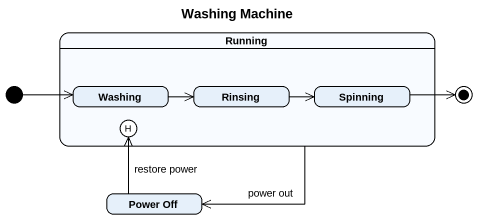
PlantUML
@startuml
title Washing Machine
hide empty description
state Running {
  state Washing
  state history1 <<history>>
  state Rinsing
  state Spinning
}
state initial1 <<start>>
state final1 <<end>>
state "Power Off" as Power_Off
Running --> Power_Off : power out
initial1 -right-> Washing
Washing -right-> Rinsing
Rinsing -right-> Spinning
Spinning -right-> final1
Power_Off -up-> history1 : restore power
@enduml
